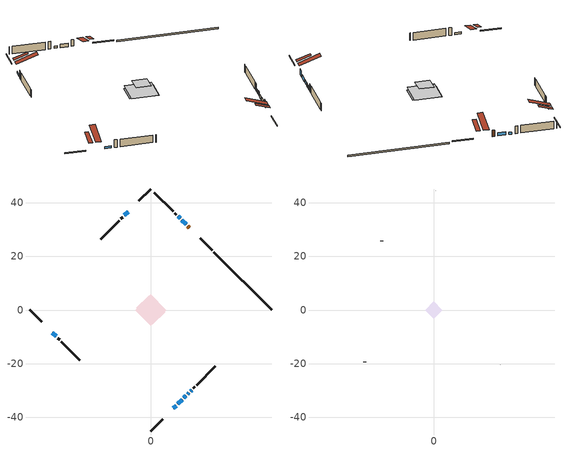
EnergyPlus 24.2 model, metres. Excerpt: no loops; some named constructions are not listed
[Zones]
conditioned space
 floor adiabatic (Floor2 construction): -5.33,0 0,5.33 5.33,0 0,-5.33 z0.46
 floor adiabatic (AdiabaticFloorConstruction): -5.79,0 0,5.79 5.79,0 0,-5.79 z0.46
 floor foundation (Slab1 construction): -5.4,0.82 -0.82,5.4 5.4,-0.82 0.82,-5.4 z0
 wall outside (RimJoist1 construction): 0,-45.13 4.42,-40.71 / -45.13,0 -40.71,-4.42 / 0,45.13 -4.42,40.71 / 22.88,22.25 18.46,26.67 z0.46:0.76
 wall outside (AdiabaticWallConstruction 1): 14.43,30.7 13.87,31.26 z0.46:2.49
 wall outside (AdiabaticWallConstruction): 8.45,-36.68 9.48,-35.65 z0.46:2.44; -36.68,-8.45 -35.28,-9.85 / 10.93,34.2 10.22,34.9 / -8.45,36.68 -9.85,35.28 z0.46:1.12; 13.22,31.91 11.58,33.55 z0.46:1.5; 10.13,-35 11.68,-33.45 / 12.33,-32.79 13.11,-32.02 z0.46:1.58; 13.76,-31.37 14.19,-30.93 z0.46:1.83; 14.85,-30.28 15.21,-29.92 z0.46:1.6
 wall outside (Wall1 construction): 15.87,-29.26 16.47,-28.66 / -34.62,-10.51 -34.02,-11.11 / -10.51,34.62 -11.11,34.02 / 9.57,35.56 8.96,36.16 z0.46:2.9
 wall outside (Wall2 construction): 17.13,-28 24.07,-21.06 / -33.36,-11.77 -26.42,-18.71 / -11.77,33.36 -18.71,26.42 / 8.31,36.82 1.37,43.76 z0.46:2.9
 wall foundation (FoundationWall1 construction): 45.13,0 23.54,21.59 z0:0.46
 window (WindowConstruction): 8.45,-36.68 9.48,-35.65 z0.46:2.44
 window (WindowConstruction 8): -36.68,-8.45 -35.28,-9.85 z0.46:1.12
 window (WindowConstruction 1): 13.21,31.91 11.58,33.55 z0.46:1.5
 window (WindowConstruction 2): 10.92,34.2 10.22,34.9 z0.46:1.12
 window (WindowConstruction 3): -8.45,36.68 -9.85,35.28 z0.46:1.12
 window (WindowConstruction 4): 10.13,-35 11.68,-33.45 z0.46:1.58
 window (WindowConstruction 5): 12.33,-32.79 13.11,-32.02 z0.46:1.58
 window (WindowConstruction 6): 13.76,-31.37 14.19,-30.93 z0.46:1.83
 window (WindowConstruction 7): 14.85,-30.28 15.21,-29.92 z0.46:1.6
 door (Door): 14.43,30.7 13.87,31.26 z0.46:2.49
 ceiling adiabatic (AdiabaticFloorConstruction): 0,-5.79 5.79,0 0,5.79 -5.79,0 z0.46
 roof outside (Roof2 construction): 7.79,-37.33,2.9 3.07,-32.61,5.12 1.83,-33.86,5.12 6.55,-38.58,2.9; -37.33,-7.79,2.9 -32.61,-3.07,5.12 -33.86,-1.83,5.12 -38.58,-6.55,2.9; -7.79,37.33,2.9 -3.07,32.61,5.12 -1.83,33.86,5.12 -6.55,38.58,2.9; 15.09,30.04,2.9 10.37,25.32,5.12 11.61,24.08,5.12 16.33,28.8,2.9
attic - vented
 floor to conditioned space (Floor1 construction Reversed): -3.17,0 0,3.17 3.17,0 0,-3.17 z2.9
 wall outside (Wall3 construction): 24.72,-20.4 24.78,-20.35 / -25.76,-19.36 -25.71,-19.42 / -19.36,25.76 -19.42,25.71 / 0.71,44.42 0.66,44.47 z0.46:2.9
 roof outside (Roof1 construction): 5.89,-39.23,2.9 2.8,-36.14,4.35 1.99,-36.96,4.35 5.08,-40.05,2.9; -39.23,-5.89,2.9 -36.14,-2.8,4.35 -36.96,-1.99,4.35 -40.05,-5.08,2.9; -5.89,39.23,2.9 -2.8,36.14,4.35 -1.99,36.96,4.35 -5.08,40.05,2.9; 16.99,28.14,2.9 13.9,25.05,4.35 14.71,24.24,4.35 17.8,27.33,2.9
[Material] Roughness=Rough; Thermal Absorptance=0.9
Name | Thickness {m} | Conductivity {W/m-K} | Density {kg/m3} | Specific Heat {J/kg-K} | Solar Absorptance | Visible Absorptance
ceiling stud and cavity | 0.1397 | 0.108384 | 65.682 | 1177.47 | 0.7 | 0.7
gypsum board | 0.0127 | 0.160291 | 801 | 837.4 | 0.6 | 0.6
[Construction]
Floor1 construction: ceiling stud and cavity, gypsum board
[Schedule:Day:Interval]
interior lighting schedule day: No, 01:00, 0.108182, 04:00, 0.0901515, 05:00, 0.0991667, 06:00, 0.162273, 07:00, 0.270455, 08:00, 0.342576, 10:00, 0.369621, 11:00, 0.351591, 12:00, 0.333561, 13:00, 0.324545, 14:00, 0.31553, 15:00, 0.333561, 16:00, 0.369621, 17:00, 0.450758, 18:00, 0.585985, 19:00, 0.775303, 20:00, 0.955606, 21:00, 0.991667, 22:00, 0.712197, 23:00, 0.360606, 24:00, 0.162273
interior lighting schedule day 1: No, 01:00, 0.100909, 04:00, 0.0840909, 05:00, 0.0925, 06:00, 0.151364, 07:00, 0.252273, 08:00, 0.319545, 10:00, 0.344773, 11:00, 0.327955, 12:00, 0.311136, 13:00, 0.302727, 14:00, 0.294318, 15:00, 0.311136, 16:00, 0.344773, 17:00, 0.420455, 18:00, 0.546591, 19:00, 0.723182, 20:00, 0.891364, 21:00, 0.925, 22:00, 0.664318, 23:00, 0.336364, 24:00, 0.151364
interior lighting schedule day 2: No, 01:00, 0.0927273, 04:00, 0.0772727, 05:00, 0.085, 06:00, 0.139091, 07:00, 0.231818, 08:00, 0.293636, 10:00, 0.316818, 11:00, 0.301364, 12:00, 0.285909, 13:00, 0.278182, 14:00, 0.270455, 15:00, 0.285909, 16:00, 0.316818, 17:00, 0.386364, 18:00, 0.502273, 19:00, 0.664545, 20:00, 0.819091, 21:00, 0.85, 22:00, 0.610455, 23:00, 0.309091, 24:00, 0.139091
interior lighting schedule day 3: No, 01:00, 0.0845455, 04:00, 0.0704545, 05:00, 0.0775, 06:00, 0.126818, 07:00, 0.211364, 08:00, 0.267727, 10:00, 0.288864, 11:00, 0.274773, 12:00, 0.260682, 13:00, 0.253636, 14:00, 0.246591, 15:00, 0.260682, 16:00, 0.288864, 17:00, 0.352273, 18:00, 0.457955, 19:00, 0.605909, 20:00, 0.746818, 21:00, 0.775, 22:00, 0.556591, 23:00, 0.281818, 24:00, 0.126818
interior lighting schedule day 4: No, 01:00, 0.0763636, 04:00, 0.0636364, 05:00, 0.07, 06:00, 0.114545, 07:00, 0.190909, 08:00, 0.241818, 10:00, 0.260909, 11:00, 0.248182, 12:00, 0.235455, 13:00, 0.229091, 14:00, 0.222727, 15:00, 0.235455, 16:00, 0.260909, 17:00, 0.318182, 18:00, 0.413636, 19:00, 0.547273, 20:00, 0.674545, 21:00, 0.7, 22:00, 0.502727, 23:00, 0.254545, 24:00, 0.114545
interior lighting schedule day 5: No, 01:00, 0.0727273, 04:00, 0.0606061, 05:00, 0.0666667, 06:00, 0.109091, 07:00, 0.181818, 08:00, 0.230303, 10:00, 0.248485, 11:00, 0.236364, 12:00, 0.224242, 13:00, 0.218182, 14:00, 0.212121, 15:00, 0.224242, 16:00, 0.248485, 17:00, 0.30303, 18:00, 0.393939, 19:00, 0.521212, 20:00, 0.642424, 21:00, 0.666667, 22:00, 0.478788, 23:00, 0.242424, 24:00, 0.109091
interior lighting schedule day 6: No, 01:00, 0.0745455, 04:00, 0.0621212, 05:00, 0.0683333, 06:00, 0.111818, 07:00, 0.186364, 08:00, 0.236061, 10:00, 0.254697, 11:00, 0.242273, 12:00, 0.229848, 13:00, 0.223636, 14:00, 0.217424, 15:00, 0.229848, 16:00, 0.254697, 17:00, 0.310606, 18:00, 0.403788, 19:00, 0.534242, 20:00, 0.658485, 21:00, 0.683333, 22:00, 0.490758, 23:00, 0.248485, 24:00, 0.111818
interior lighting schedule day 7: No, 01:00, 0.08, 04:00, 0.0666667, 05:00, 0.0733333, 06:00, 0.12, 07:00, 0.2, 08:00, 0.253333, 10:00, 0.273333, 11:00, 0.26, 12:00, 0.246667, 13:00, 0.24, 14:00, 0.233333, 15:00, 0.246667, 16:00, 0.273333, 17:00, 0.333333, 18:00, 0.433333, 19:00, 0.573333, 20:00, 0.706667, 21:00, 0.733333, 22:00, 0.526667, 23:00, 0.266667, 24:00, 0.12
interior lighting schedule day 8: No, 01:00, 0.0890909, 04:00, 0.0742424, 05:00, 0.0816667, 06:00, 0.133636, 07:00, 0.222727, 08:00, 0.282121, 10:00, 0.304394, 11:00, 0.289545, 12:00, 0.274697, 13:00, 0.267273, 14:00, 0.259848, 15:00, 0.274697, 16:00, 0.304394, 17:00, 0.371212, 18:00, 0.482576, 19:00, 0.638485, 20:00, 0.78697, 21:00, 0.816667, 22:00, 0.586515, 23:00, 0.29697, 24:00, 0.133636
interior lighting schedule day 9: No, 01:00, 0.0972727, 04:00, 0.0810606, 05:00, 0.0891667, 06:00, 0.145909, 07:00, 0.243182, 08:00, 0.30803, 10:00, 0.332348, 11:00, 0.316136, 12:00, 0.299924, 13:00, 0.291818, 14:00, 0.283712, 15:00, 0.299924, 16:00, 0.332348, 17:00, 0.405303, 18:00, 0.526894, 19:00, 0.697121, 20:00, 0.859242, 21:00, 0.891667, 22:00, 0.640379, 23:00, 0.324242, 24:00, 0.145909
interior lighting schedule day 10: No, 01:00, 0.105455, 04:00, 0.0878788, 05:00, 0.0966667, 06:00, 0.158182, 07:00, 0.263636, 08:00, 0.333939, 10:00, 0.360303, 11:00, 0.342727, 12:00, 0.325152, 13:00, 0.316364, 14:00, 0.307576, 15:00, 0.325152, 16:00, 0.360303, 17:00, 0.439394, 18:00, 0.571212, 19:00, 0.755758, 20:00, 0.931515, 21:00, 0.966667, 22:00, 0.694242, 23:00, 0.351515, 24:00, 0.158182
interior lighting schedule day 11: No, 01:00, 0.109091, 04:00, 0.0909091, 05:00, 0.1, 06:00, 0.163636, 07:00, 0.272727, 08:00, 0.345455, 10:00, 0.372727, 11:00, 0.354545, 12:00, 0.336364, 13:00, 0.327273, 14:00, 0.318182, 15:00, 0.336364, 16:00, 0.372727, 17:00, 0.454545, 18:00, 0.590909, 19:00, 0.781818, 20:00, 0.963636, 21:00, 1, 22:00, 0.718182, 23:00, 0.363636, 24:00, 0.163636
interior lighting schedule default day; occupants schedule default day; clothes dryer schedule default day; cooking range schedule default day; mech vent bath fan 0 schedule default day; mech vent range fan 0 schedule default day; misc plug loads schedule default day; general water use schedule default day; heating setpoint default day; cooling setpoint default day; clothes dryer exhaust 0 schedule default day; cooling season schedule day; cooling season schedule day 2; cooling season schedule default day; exterior lighting schedule default day; natural vent schedule default day: No, 24:00, 0
occupants schedule day: No, 05:00, 0.426829, 06:00, 0.719512, 07:00, 1, 08:00, 0.670732, 09:00, 0.329268, 14:00, 0.170732, 15:00, 0.231707, 16:00, 0.329268, 17:00, 0.5, 18:00, 0.670732, 19:00, 0.829268, 21:00, 1, 22:00, 0.853659, 23:00, 0.646341, 24:00, 0.426829
clothes dryer schedule day; clothes dryer exhaust 0 schedule day: No, 01:00, 0.123457, 02:00, 0.0740741, 03:00, 0.0493827, 04:00, 0.0246914, 05:00, 0.0493827, 06:00, 0.0740741, 07:00, 0.197531, 08:00, 0.395062, 09:00, 0.592593, 10:00, 0.839506, 11:00, 0.962963, 12:00, 1, 13:00, 0.91358, 14:00, 0.82716, 15:00, 0.716049, 16:00, 0.753086, 17:00, 0.679012, 18:00, 0.666667, 20:00, 0.62963, 21:00, 0.641975, 22:00, 0.666667, 23:00, 0.54321, 24:00, 0.296296
cooking range schedule day: No, 05:00, 0.0597015, 06:00, 0.11194, 07:00, 0.171642, 08:00, 0.291045, 11:00, 0.343284, 12:00, 0.402985, 13:00, 0.462687, 14:00, 0.343284, 15:00, 0.291045, 16:00, 0.402985, 17:00, 0.567164, 18:00, 1, 19:00, 0.850746, 20:00, 0.432836, 21:00, 0.291045, 22:00, 0.231343, 23:00, 0.171642, 24:00, 0.11194
mech vent bath fan 0 schedule day: No, 07:00, 0, 08:00, 1, 09:00, 0.2, 24:00, 0
mech vent range fan 0 schedule day: No, 18:00, 0, 19:00, 1, 20:00, 0.2, 24:00, 0
misc plug loads schedule day: No, 06:00, 0.705882, 07:00, 0.745098, 08:00, 0.803922, 15:00, 0.823529, 16:00, 0.862745, 17:00, 0.921569, 18:00, 0.980392, 19:00, 1, 20:00, 0.980392, 21:00, 0.941176, 22:00, 0.862745, 23:00, 0.784314, 24:00, 0.72549
general water use schedule day: No, 01:00, 0.315068, 03:00, 0.287671, 04:00, 0.342466, 05:00, 0.369863, 06:00, 0.520548, 07:00, 0.60274, 08:00, 0.534247, 10:00, 0.506849, 11:00, 0.465753, 14:00, 0.479452, 15:00, 0.534247, 16:00, 0.589041, 17:00, 0.69863, 18:00, 0.876712, 19:00, 0.890411, 20:00, 0.986301, 21:00, 1, 22:00, 0.863014, 23:00, 0.616438, 24:00, 0.465753
heating setpoint day: No, 07:00, 18, 23:00, 21, 24:00, 18
cooling setpoint day: No, 24:00, 25
cooling season schedule day 1: No, 24:00, 1
exterior lighting schedule day: No, 01:00, 0.566667, 03:00, 0.524167, 05:00, 0.495833, 06:00, 0.5525, 07:00, 0.623333, 08:00, 0.580833, 09:00, 0.439167, 10:00, 0.354167, 12:00, 0.34, 13:00, 0.354167, 14:00, 0.396667, 15:00, 0.425, 16:00, 0.495833, 17:00, 0.623333, 18:00, 0.793333, 19:00, 0.906667, 20:00, 0.963333, 21:00, 0.991667, 22:00, 0.920833, 23:00, 0.793333, 24:00, 0.665833
exterior lighting schedule day 1: No, 01:00, 0.528571, 03:00, 0.488929, 05:00, 0.4625, 06:00, 0.515357, 07:00, 0.581429, 08:00, 0.541786, 09:00, 0.409643, 10:00, 0.330357, 12:00, 0.317143, 13:00, 0.330357, 14:00, 0.37, 15:00, 0.396429, 16:00, 0.4625, 17:00, 0.581429, 18:00, 0.74, 19:00, 0.845714, 20:00, 0.898571, 21:00, 0.925, 22:00, 0.858929, 23:00, 0.74, 24:00, 0.621071
exterior lighting schedule day 10: No, 01:00, 0.552381, 03:00, 0.510952, 05:00, 0.483333, 06:00, 0.538571, 07:00, 0.607619, 08:00, 0.56619, 09:00, 0.428095, 10:00, 0.345238, 12:00, 0.331429, 13:00, 0.345238, 14:00, 0.386667, 15:00, 0.414286, 16:00, 0.483333, 17:00, 0.607619, 18:00, 0.773333, 19:00, 0.88381, 20:00, 0.939048, 21:00, 0.966667, 22:00, 0.897619, 23:00, 0.773333, 24:00, 0.649048
exterior lighting schedule day 11: No, 01:00, 0.571429, 03:00, 0.528571, 05:00, 0.5, 06:00, 0.557143, 07:00, 0.628571, 08:00, 0.585714, 09:00, 0.442857, 10:00, 0.357143, 12:00, 0.342857, 13:00, 0.357143, 14:00, 0.4, 15:00, 0.428571, 16:00, 0.5, 17:00, 0.628571, 18:00, 0.8, 19:00, 0.914286, 20:00, 0.971429, 21:00, 1, 22:00, 0.928571, 23:00, 0.8, 24:00, 0.671429
exterior lighting schedule day 2: No, 01:00, 0.485714, 03:00, 0.449286, 05:00, 0.425, 06:00, 0.473571, 07:00, 0.534286, 08:00, 0.497857, 09:00, 0.376429, 10:00, 0.303571, 12:00, 0.291429, 13:00, 0.303571, 14:00, 0.34, 15:00, 0.364286, 16:00, 0.425, 17:00, 0.534286, 18:00, 0.68, 19:00, 0.777143, 20:00, 0.825714, 21:00, 0.85, 22:00, 0.789286, 23:00, 0.68, 24:00, 0.570714
exterior lighting schedule day 3: No, 01:00, 0.442857, 03:00, 0.409643, 05:00, 0.3875, 06:00, 0.431786, 07:00, 0.487143, 08:00, 0.453929, 09:00, 0.343214, 10:00, 0.276786, 12:00, 0.265714, 13:00, 0.276786, 14:00, 0.31, 15:00, 0.332143, 16:00, 0.3875, 17:00, 0.487143, 18:00, 0.62, 19:00, 0.708571, 20:00, 0.752857, 21:00, 0.775, 22:00, 0.719643, 23:00, 0.62, 24:00, 0.520357
exterior lighting schedule day 4: No, 01:00, 0.4, 03:00, 0.37, 05:00, 0.35, 06:00, 0.39, 07:00, 0.44, 08:00, 0.41, 09:00, 0.31, 10:00, 0.25, 12:00, 0.24, 13:00, 0.25, 14:00, 0.28, 15:00, 0.3, 16:00, 0.35, 17:00, 0.44, 18:00, 0.56, 19:00, 0.64, 20:00, 0.68, 21:00, 0.7, 22:00, 0.65, 23:00, 0.56, 24:00, 0.47
exterior lighting schedule day 5: No, 01:00, 0.380952, 03:00, 0.352381, 05:00, 0.333333, 06:00, 0.371429, 07:00, 0.419048, 08:00, 0.390476, 09:00, 0.295238, 10:00, 0.238095, 12:00, 0.228571, 13:00, 0.238095, 14:00, 0.266667, 15:00, 0.285714, 16:00, 0.333333, 17:00, 0.419048, 18:00, 0.533333, 19:00, 0.609524, 20:00, 0.647619, 21:00, 0.666667, 22:00, 0.619048, 23:00, 0.533333, 24:00, 0.447619
exterior lighting schedule day 6: No, 01:00, 0.390476, 03:00, 0.36119, 05:00, 0.341667, 06:00, 0.380714, 07:00, 0.429524, 08:00, 0.400238, 09:00, 0.302619, 10:00, 0.244048, 12:00, 0.234286, 13:00, 0.244048, 14:00, 0.273333, 15:00, 0.292857, 16:00, 0.341667, 17:00, 0.429524, 18:00, 0.546667, 19:00, 0.624762, 20:00, 0.66381, 21:00, 0.683333, 22:00, 0.634524, 23:00, 0.546667, 24:00, 0.45881
exterior lighting schedule day 7: No, 01:00, 0.419048, 03:00, 0.387619, 05:00, 0.366667, 06:00, 0.408571, 07:00, 0.460952, 08:00, 0.429524, 09:00, 0.324762, 10:00, 0.261905, 12:00, 0.251429, 13:00, 0.261905, 14:00, 0.293333, 15:00, 0.314286, 16:00, 0.366667, 17:00, 0.460952, 18:00, 0.586667, 19:00, 0.670476, 20:00, 0.712381, 21:00, 0.733333, 22:00, 0.680952, 23:00, 0.586667, 24:00, 0.492381
exterior lighting schedule day 8: No, 01:00, 0.466667, 03:00, 0.431667, 05:00, 0.408333, 06:00, 0.455, 07:00, 0.513333, 08:00, 0.478333, 09:00, 0.361667, 10:00, 0.291667, 12:00, 0.28, 13:00, 0.291667, 14:00, 0.326667, 15:00, 0.35, 16:00, 0.408333, 17:00, 0.513333, 18:00, 0.653333, 19:00, 0.746667, 20:00, 0.793333, 21:00, 0.816667, 22:00, 0.758333, 23:00, 0.653333, 24:00, 0.548333
exterior lighting schedule day 9: No, 01:00, 0.509524, 03:00, 0.47131, 05:00, 0.445833, 06:00, 0.496786, 07:00, 0.560476, 08:00, 0.522262, 09:00, 0.394881, 10:00, 0.318452, 12:00, 0.305714, 13:00, 0.318452, 14:00, 0.356667, 15:00, 0.382143, 16:00, 0.445833, 17:00, 0.560476, 18:00, 0.713333, 19:00, 0.815238, 20:00, 0.86619, 21:00, 0.891667, 22:00, 0.827976, 23:00, 0.713333, 24:00, 0.59869
[Schedule:Week:Daily]
heating setpoint Week Rule - Jan1-Dec31: heating setpoint day, heating setpoint day, heating setpoint day, heating setpoint day, heating setpoint day, heating setpoint day, heating setpoint day, heating setpoint default day, heating setpoint default day, heating setpoint default day, heating setpoint default day, heating setpoint default day
cooling season schedule Week Rule - Sep30-Oct6: cooling season schedule day 1, cooling season schedule day 2, cooling season schedule day 2, cooling season schedule day 2, cooling season schedule day 2, cooling season schedule day 2, cooling season schedule day 2, cooling season schedule default day, cooling season schedule default day, cooling season schedule default day, cooling season schedule default day, cooling season schedule default day
cooling season schedule Week Rule - Oct7-Dec31: cooling season schedule day 2, cooling season schedule day 2, cooling season schedule day 2, cooling season schedule day 2, cooling season schedule day 2, cooling season schedule day 2, cooling season schedule day 2, cooling season schedule default day, cooling season schedule default day, cooling season schedule default day, cooling season schedule default day, cooling season schedule default day
exterior lighting schedule Week Rule - Aug26-Sep1: exterior lighting schedule day 7, exterior lighting schedule day 7, exterior lighting schedule day 7, exterior lighting schedule day 7, exterior lighting schedule day 7, exterior lighting schedule day 7, exterior lighting schedule day 8, exterior lighting schedule default day, exterior lighting schedule default day, exterior lighting schedule default day, exterior lighting schedule default day, exterior lighting schedule default day
exterior lighting schedule Week Rule - Sep2-Sep29: exterior lighting schedule day 8, exterior lighting schedule day 8, exterior lighting schedule day 8, exterior lighting schedule day 8, exterior lighting schedule day 8, exterior lighting schedule day 8, exterior lighting schedule day 8, exterior lighting schedule default day, exterior lighting schedule default day, exterior lighting schedule default day, exterior lighting schedule default day, exterior lighting schedule default day
exterior lighting schedule Week Rule - Sep30-Oct6: exterior lighting schedule day 8, exterior lighting schedule day 9, exterior lighting schedule day 9, exterior lighting schedule day 9, exterior lighting schedule day 9, exterior lighting schedule day 9, exterior lighting schedule day 9, exterior lighting schedule default day, exterior lighting schedule default day, exterior lighting schedule default day, exterior lighting schedule default day, exterior lighting schedule default day
exterior lighting schedule Week Rule - Oct7-Oct27: exterior lighting schedule day 9, exterior lighting schedule day 9, exterior lighting schedule day 9, exterior lighting schedule day 9, exterior lighting schedule day 9, exterior lighting schedule day 9, exterior lighting schedule day 9, exterior lighting schedule default day, exterior lighting schedule default day, exterior lighting schedule default day, exterior lighting schedule default day, exterior lighting schedule default day
exterior lighting schedule Week Rule - Oct28-Nov3: exterior lighting schedule day 9, exterior lighting schedule day 9, exterior lighting schedule day 9, exterior lighting schedule day 9, exterior lighting schedule day 10, exterior lighting schedule day 10, exterior lighting schedule day 10, exterior lighting schedule default day, exterior lighting schedule default day, exterior lighting schedule default day, exterior lighting schedule default day, exterior lighting schedule default day
exterior lighting schedule Week Rule - Nov4-Nov24: exterior lighting schedule day 10, exterior lighting schedule day 10, exterior lighting schedule day 10, exterior lighting schedule day 10, exterior lighting schedule day 10, exterior lighting schedule day 10, exterior lighting schedule day 10, exterior lighting schedule default day, exterior lighting schedule default day, exterior lighting schedule default day, exterior lighting schedule default day, exterior lighting schedule default day
exterior lighting schedule Week Rule - Nov25-Dec1: exterior lighting schedule day 10, exterior lighting schedule day 10, exterior lighting schedule day 10, exterior lighting schedule day 10, exterior lighting schedule day 10, exterior lighting schedule day 10, exterior lighting schedule day 11, exterior lighting schedule default day, exterior lighting schedule default day, exterior lighting schedule default day, exterior lighting schedule default day, exterior lighting schedule default day
exterior lighting schedule Week Rule - Dec2-Dec31: exterior lighting schedule day 11, exterior lighting schedule day 11, exterior lighting schedule day 11, exterior lighting schedule day 11, exterior lighting schedule day 11, exterior lighting schedule day 11, exterior lighting schedule day 11, exterior lighting schedule default day, exterior lighting schedule default day, exterior lighting schedule default day, exterior lighting schedule default day, exterior lighting schedule default day
natural vent schedule Week Rule - Jan1-Dec31: natural vent schedule default day, natural vent schedule default day, natural vent schedule default day, natural vent schedule default day, natural vent schedule default day, natural vent schedule default day, natural vent schedule default day, natural vent schedule default day, natural vent schedule default day, natural vent schedule default day, natural vent schedule default day, natural vent schedule default day
